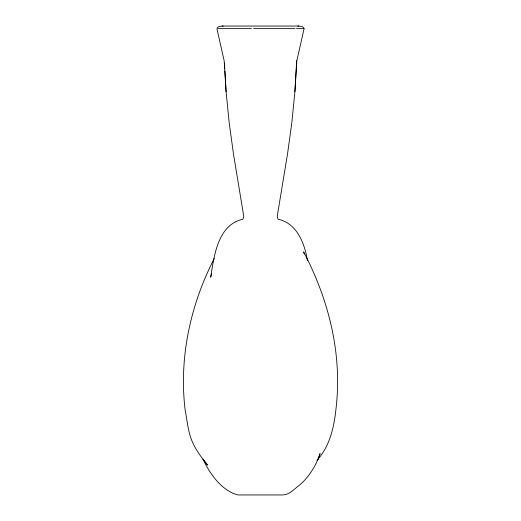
<?xml version="1.0" encoding="UTF-8"?>
<svg xmlns="http://www.w3.org/2000/svg" width="521" height="521" viewBox="0 0 521 521"><rect width="100%" height="100%" fill="white"/><g stroke="black" fill="none" stroke-linecap="round" stroke-linejoin="round"><path stroke-width="0.78" d="M304.101 28.635L296.846 60.729L294.906 91.722L291.812 122.722L287.566 153.721L277.335 215.714L277.276 217.159L278.207 219.295C296.801 223.047 304.863 243.789 307.397 260.591M294.906 91.722L296.651 60.729M211.689 273.375L210.679 277.218C214.046 256.358 217.635 224.772 242.793 219.295L243.724 217.159L243.665 215.714L233.434 153.721L229.188 122.722L226.094 91.722L224.154 60.729L216.899 28.635M317.12 460.349L318.031 459.183L320.102 453.557C316.065 465.494 309.318 476.624 299.751 484.934C294.482 488.652 289.728 494.794 282.76 494.95L238.24 494.95C221.959 491.166 209.65 473.609 203.014 459.183L207.527 465.012C201.992 458.037 196.41 450.965 192.803 442.759C187.957 432.547 187.371 421.105 185.163 410.19C178.82 357.979 190.328 304.922 214.313 258.396M318.031 459.183C329.734 445.54 333.935 427.63 335.837 410.19C342.675 355.114 329.168 300.65 303.658 251.877L304.264 254.183M317.081 460.349L317.986 459.183M217.244 27.685L218.853 26.584L222.083 26.05L298.917 26.05L302.147 26.584L303.756 27.685M297.888 26.102L298.917 26.05M223.112 26.102L222.083 26.05M217.654 28.635L251.474 28.635M253.597 28.635L295.062 28.635M296.449 28.635L304.088 28.635M224.479 63.113L224.792 68.674M224.929 71.058L225.333 78.215M225.424 79.804L226.094 91.722"/></g></svg>
